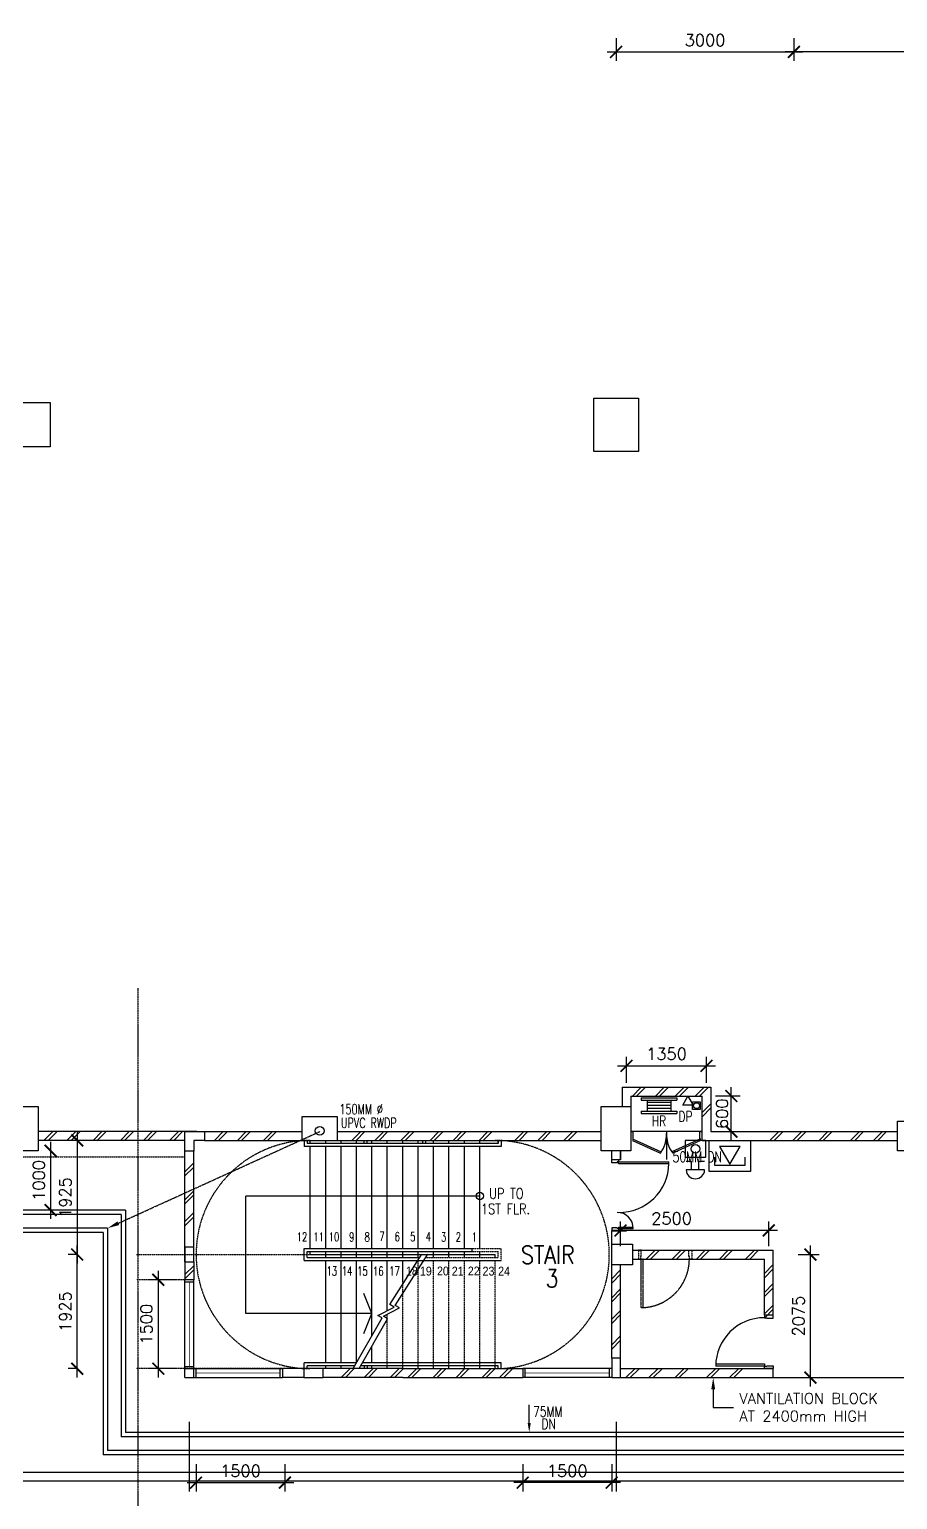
# Model space of a CAD drawing. Header units: feet. Extents: x 1407108 to 2957709, y -1501070 to -681589.
# Drawn here: x 1424819 to 1439465, y -844558 to -819755 of the extents above; entities that cross this region are included whole.
import ezdxf

# ---------------------------------------------------------------- set-up
doc = ezdxf.new("R2010")
doc.units = ezdxf.units.FT
doc.header["$LTSCALE"] = 13
doc.header["$MEASUREMENT"] = 0
for name, pattern in [('DASHDOT', [1, 0.5, -0.25, 0, -0.25]), ('DIVIDE', [1.25, 0.5, -0.25, 0, -0.25, 0, -0.25]), ('HIDDEN', [0.375, 0.25, -0.125])]:
    doc.linetypes.add(name, pattern=pattern)
doc.layers.get('0').update_dxf_attribs({"linetype": 'CONTINUOUS'})
for name, color, linetype in [('-FF', 240, 'CONTINUOUS'), ('-HR', 4, 'CONTINUOUS'), ('1-ROAD', 1, 'CONTINUOUS'), ('AR', 7, 'CONTINUOUS'), ('COL', 3, 'CONTINUOUS'), ('DIM', 7, 'CONTINUOUS'), ('DOOR', 5, 'CONTINUOUS'), ('DR', 7, 'CONTINUOUS'), ('DRAIN', 1, 'CONTINUOUS'), ('FIT', 5, 'CONTINUOUS'), ('H', 1, 'CONTINUOUS'), ('LINE', 7, 'CONTINUOUS'), ('PIPE', 5, 'DIVIDE'), ('RWDP', 145, 'CONTINUOUS'), ('stair', 7, 'CONTINUOUS'), ('T25', 7, 'CONTINUOUS'), ('TEX', 2, 'CONTINUOUS'), ('WALL', 2, 'CONTINUOUS'), ('WIN', 5, 'CONTINUOUS')]:
    doc.layers.add(name, color=color, linetype=linetype)
doc.styles.add('ROMANS', font='romans')
doc.styles.get("Standard").update_dxf_attribs({"font": 'ROMANS.SHX'})
doc.styles.add('style5', font='dotfont.shx')
doc.dimstyles.new('STANDARD$0', dxfattribs={"dimscale": 0, "dimtxt": 8, "dimasz": 6, "dimexe": 1, "dimexo": 1, "dimgap": 3, "dimtad": 1, "dimdec": 0, "dimlfac": -1, "dimrnd": 1, "dimzin": 0, "dimdsep": 46, "dimtxsty": 'Standard', "dimcen": 0, "dimclrd": 5, "dimclre": 250, "dimadec": 0, "dimazin": 0, "dimtfac": 1, "dimtdec": 4, "dimtofl": 0, "dimtmove": 0, "dimatfit": 3, "dimfxl": 1, "dimtolj": 1, "dimtzin": 0, "dimarcsym": 0})

# ---------------------------------------------------------------- blocks, each defined once
blk = doc.blocks.new('_ARCHTICK')
at = {"color": 0, "linetype": 'ByBlock', "const_width": 0.15}
blk.add_lwpolyline([(-0.5, -0.5), (0.5, 0.5)], dxfattribs=at)
blk = doc.blocks.new('*D184')
at = {"layer": 'DIM', "color": 7, "lineweight": -2, "transparency": 16777216}
for p, q in [((1425626, -838349), (1425626, -840574)), ((1425635, -838499), (1425476, -838499)), ((1425635, -840424), (1425476, -840424))]:
    blk.add_line(p, q, dxfattribs=at)
at = {"layer": 'DIM', "color": 7, "lineweight": -2, "transparency": 16777216, "xscale": 200, "yscale": 200, "zscale": 200}
for p, rotation in [((1425626, -838499), 90), ((1425626, -840424), 270)]:
    blk.add_blockref('_ARCHTICK', p, dxfattribs=dict(at, rotation=rotation))
at = {"layer": 'DIM', "color": 7, "transparency": 16777216, "insert": (1425426, -839462), "char_height": 200, "attachment_point": 5, "rotation": 90, "style": 'ROMANS'}
blk.add_mtext('\\A1;1925', dxfattribs=at)
blk = doc.blocks.new('*D185')
at = {"layer": 'DIM', "color": 7, "lineweight": -2, "transparency": 16777216}
for p, q in [((1425626, -842499), (1425626, -840274)), ((1425635, -840424), (1425476, -840424)), ((1425635, -842349), (1425476, -842349))]:
    blk.add_line(p, q, dxfattribs=at)
at = {"layer": 'DIM', "color": 7, "lineweight": -2, "transparency": 16777216, "xscale": 200, "yscale": 200, "zscale": 200}
for p, rotation in [((1425626, -840424), 90), ((1425626, -842349), 270)]:
    blk.add_blockref('_ARCHTICK', p, dxfattribs=dict(at, rotation=rotation))
at = {"layer": 'DIM', "color": 7, "transparency": 16777216, "insert": (1425426, -841387), "char_height": 200, "attachment_point": 5, "rotation": 90, "style": 'ROMANS'}
blk.add_mtext('\\A1;1925', dxfattribs=at)
blk = doc.blocks.new('*D188')
at = {"layer": 'DIM', "color": 7, "linetype": 'Continuous', "lineweight": -2, "transparency": 16777216}
for p, q in [((1434717, -819905), (1434717, -820285)), ((1437717, -819905), (1437717, -820285)), ((1434567, -820135), (1437867, -820135))]:
    blk.add_line(p, q, dxfattribs=at)
at = {"layer": 'DIM', "color": 7, "linetype": 'Continuous', "lineweight": -2, "transparency": 16777216, "xscale": 200, "yscale": 200, "zscale": 200, "rotation": 180}
blk.add_blockref('_ARCHTICK', (1434717, -820135), dxfattribs=at)
at = {"layer": 'DIM', "color": 7, "linetype": 'Continuous', "lineweight": -2, "transparency": 16777216, "xscale": 200, "yscale": 200, "zscale": 200}
blk.add_blockref('_ARCHTICK', (1437717, -820135), dxfattribs=at)
at = {"layer": 'DIM', "color": 7, "linetype": 'Continuous', "transparency": 16777216, "insert": (1436217, -819935), "char_height": 200, "attachment_point": 5, "style": 'ROMANS'}
blk.add_mtext('\\A1;3000', dxfattribs=at)
blk = doc.blocks.new('*D189')
at = {"layer": 'DIM', "color": 7, "linetype": 'Continuous', "lineweight": -2, "transparency": 16777216}
for p, q in [((1437717, -819905), (1437717, -820285)), ((1442717, -819905), (1442717, -820285)), ((1442867, -820135), (1437567, -820135))]:
    blk.add_line(p, q, dxfattribs=at)
at = {"layer": 'DIM', "color": 7, "linetype": 'Continuous', "lineweight": -2, "transparency": 16777216, "xscale": 200, "yscale": 200, "zscale": 200, "rotation": 180}
blk.add_blockref('_ARCHTICK', (1437717, -820135), dxfattribs=at)
at = {"layer": 'DIM', "color": 7, "linetype": 'Continuous', "lineweight": -2, "transparency": 16777216, "xscale": 200, "yscale": 200, "zscale": 200}
blk.add_blockref('_ARCHTICK', (1442717, -820135), dxfattribs=at)
at = {"layer": 'DIM', "color": 7, "linetype": 'Continuous', "transparency": 16777216, "insert": (1440217, -819935), "char_height": 200, "attachment_point": 5, "style": 'ROMANS'}
blk.add_mtext('\\A1;5000', dxfattribs=at)
blk = doc.blocks.new('*D190')
at = {"layer": 'DIM', "color": 7, "linetype": 'Continuous', "lineweight": -2, "transparency": 16777216}
for p, q in [((1436660, -838499), (1436660, -837599)), ((1436393, -837749), (1436810, -837749)), ((1436393, -838349), (1436810, -838349))]:
    blk.add_line(p, q, dxfattribs=at)
at = {"layer": 'DIM', "color": 7, "linetype": 'Continuous', "lineweight": -2, "transparency": 16777216, "xscale": 200, "yscale": 200, "zscale": 200}
for p, rotation in [((1436660, -837749), 90), ((1436660, -838349), 270)]:
    blk.add_blockref('_ARCHTICK', p, dxfattribs=dict(at, rotation=rotation))
at = {"layer": 'DIM', "color": 7, "linetype": 'Continuous', "transparency": 16777216, "insert": (1436504, -838049), "char_height": 200, "attachment_point": 5, "rotation": 90, "style": 'ROMANS'}
blk.add_mtext('\\A1;600', dxfattribs=at)
blk = doc.blocks.new('*D191')
at = {"layer": 'DIM', "color": 7, "linetype": 'Continuous', "lineweight": -2, "transparency": 16777216}
for p, q in [((1434892, -837529), (1434892, -837089)), ((1436242, -837529), (1436242, -837089)), ((1434742, -837239), (1436392, -837239))]:
    blk.add_line(p, q, dxfattribs=at)
at = {"layer": 'DIM', "color": 7, "linetype": 'Continuous', "lineweight": -2, "transparency": 16777216, "xscale": 200, "yscale": 200, "zscale": 200, "rotation": 180}
blk.add_blockref('_ARCHTICK', (1434892, -837239), dxfattribs=at)
at = {"layer": 'DIM', "color": 7, "linetype": 'Continuous', "lineweight": -2, "transparency": 16777216, "xscale": 200, "yscale": 200, "zscale": 200}
blk.add_blockref('_ARCHTICK', (1436242, -837239), dxfattribs=at)
at = {"layer": 'DIM', "color": 7, "linetype": 'Continuous', "transparency": 16777216, "insert": (1435567, -837039), "char_height": 200, "attachment_point": 5, "style": 'ROMANS'}
blk.add_mtext('\\A1;1350', dxfattribs=at)
blk = doc.blocks.new('*D267')
at = {"layer": 'DIM', "color": 7, "lineweight": -2, "transparency": 16777216}
for p, q in [((1425178, -838524), (1425178, -839824)), ((1425028, -838674), (1425028, -838674))]:
    blk.add_line(p, q, dxfattribs=at)
at = {"layer": 'DIM', "color": 7, "lineweight": -2, "transparency": 16777216, "xscale": 200, "yscale": 200, "zscale": 200}
for p, rotation in [((1425178, -838674), 90), ((1425178, -839674), 270)]:
    blk.add_blockref('_ARCHTICK', p, dxfattribs=dict(at, rotation=rotation))
at = {"layer": 'DIM', "color": 7, "transparency": 16777216, "insert": (1424978, -839174), "char_height": 200, "attachment_point": 5, "rotation": 90, "style": 'ROMANS'}
blk.add_mtext('\\A1;1000', dxfattribs=at)
blk = doc.blocks.new('D1200')
at = {"layer": 'DR', "color": 7}
for p, q in [((37, 115), (37, 965)), ((62, 115), (62, 965)), ((1138, 115), (1138, 364)), ((1163, 115), (1163, 365)), ((0, 115), (37, 115)), ((37, 115), (37, 90)), ((62, 115), (37, 115)), ((37, 90), (50, 90)), ((50, 90), (50, 0)), ((1138, 115), (1163, 115)), ((1150, 90), (1150, 0)), ((1150, 90), (1163, 90)), ((1163, 115), (1163, 90)), ((1163, 115), (1200, 115))]:
    blk.add_line(p, q, dxfattribs=at)
blk.add_arc((1163, 90), 275, 90, 180, dxfattribs=at)
at = {"layer": 'WIN', "color": 7}
for p, q in [((62, 965), (37, 965)), ((62, 965), (62, 965)), ((50, 0), (0, 0)), ((1150, 0), (1200, 0))]:
    blk.add_line(p, q, dxfattribs=at)
blk.add_arc((50, 125), 840, 359.3227, 89.147, dxfattribs=at)
blk = doc.blocks.new('*D247')
at = {"layer": 'DIM', "color": 7, "linetype": 'Continuous', "lineweight": -2, "transparency": 16777216}
for p, q in [((1437442, -840017), (1434642, -840017)), ((1434792, -840284), (1434792, -839867)), ((1437292, -840284), (1437292, -839867))]:
    blk.add_line(p, q, dxfattribs=at)
at = {"layer": 'DIM', "color": 7, "linetype": 'Continuous', "lineweight": -2, "transparency": 16777216, "xscale": 200, "yscale": 200, "zscale": 200, "rotation": 180}
blk.add_blockref('_ARCHTICK', (1434792, -840017), dxfattribs=at)
at = {"layer": 'DIM', "color": 7, "linetype": 'Continuous', "lineweight": -2, "transparency": 16777216, "xscale": 200, "yscale": 200, "zscale": 200}
blk.add_blockref('_ARCHTICK', (1437292, -840017), dxfattribs=at)
at = {"layer": 'DIM', "color": 7, "linetype": 'Continuous', "transparency": 16777216, "insert": (1435653, -839816), "char_height": 200, "attachment_point": 5, "style": 'ROMANS'}
blk.add_mtext('\\A1;2500', dxfattribs=at)
blk = doc.blocks.new('*D276')
at = {"layer": 'DIM', "color": 7, "linetype": 'Continuous', "lineweight": -2, "transparency": 16777216}
for p, q in [((1437993, -840274), (1437993, -842649)), ((1437790, -840424), (1438143, -840424)), ((1437790, -842499), (1438143, -842499))]:
    blk.add_line(p, q, dxfattribs=at)
at = {"layer": 'DIM', "color": 7, "linetype": 'Continuous', "lineweight": -2, "transparency": 16777216, "xscale": 200, "yscale": 200, "zscale": 200}
for p, rotation in [((1437993, -840424), 90), ((1437993, -842499), 270)]:
    blk.add_blockref('_ARCHTICK', p, dxfattribs=dict(at, rotation=rotation))
at = {"layer": 'DIM', "color": 7, "linetype": 'Continuous', "transparency": 16777216, "insert": (1437793, -841462), "char_height": 200, "attachment_point": 5, "rotation": 90, "style": 'ROMANS'}
blk.add_mtext('\\A1;2075', dxfattribs=at)
blk = doc.blocks.new('*D254')
at = {"layer": 'DIM', "color": 7, "linetype": 'Continuous', "lineweight": -2, "transparency": 16777216}
for p, q in [((1433142, -843963), (1433142, -844422)), ((1434642, -843963), (1434642, -844422)), ((1434792, -844272), (1432992, -844272))]:
    blk.add_line(p, q, dxfattribs=at)
at = {"layer": 'DIM', "color": 7, "linetype": 'Continuous', "lineweight": -2, "transparency": 16777216, "xscale": 200, "yscale": 200, "zscale": 200, "rotation": 180}
blk.add_blockref('_ARCHTICK', (1433142, -844272), dxfattribs=at)
at = {"layer": 'DIM', "color": 7, "linetype": 'Continuous', "lineweight": -2, "transparency": 16777216, "xscale": 200, "yscale": 200, "zscale": 200}
blk.add_blockref('_ARCHTICK', (1434642, -844272), dxfattribs=at)
at = {"layer": 'DIM', "color": 7, "linetype": 'Continuous', "transparency": 16777216, "insert": (1433892, -844072), "char_height": 200, "attachment_point": 5, "style": 'ROMANS'}
blk.add_mtext('\\A1;1500', dxfattribs=at)
blk = doc.blocks.new('*D255')
at = {"layer": 'DIM', "color": 7, "linetype": 'Continuous', "lineweight": -2, "transparency": 16777216}
for p, q in [((1427630, -843963), (1427630, -844422)), ((1429130, -843963), (1429130, -844422)), ((1427480, -844272), (1429280, -844272))]:
    blk.add_line(p, q, dxfattribs=at)
at = {"layer": 'DIM', "color": 7, "linetype": 'Continuous', "lineweight": -2, "transparency": 16777216, "xscale": 200, "yscale": 200, "zscale": 200, "rotation": 180}
blk.add_blockref('_ARCHTICK', (1427630, -844272), dxfattribs=at)
at = {"layer": 'DIM', "color": 7, "linetype": 'Continuous', "lineweight": -2, "transparency": 16777216, "xscale": 200, "yscale": 200, "zscale": 200}
blk.add_blockref('_ARCHTICK', (1429130, -844272), dxfattribs=at)
at = {"layer": 'DIM', "color": 7, "linetype": 'Continuous', "transparency": 16777216, "insert": (1428380, -844072), "char_height": 200, "attachment_point": 5, "style": 'ROMANS'}
blk.add_mtext('\\A1;1500', dxfattribs=at)
blk = doc.blocks.new('*D279')
at = {"layer": 'DIM', "color": 7, "linetype": 'Continuous', "lineweight": -2, "transparency": 16777216}
for p, q in [((1426993, -840699), (1426993, -842499)), ((1427292, -840849), (1426843, -840849)), ((1427292, -842349), (1426843, -842349))]:
    blk.add_line(p, q, dxfattribs=at)
at = {"layer": 'DIM', "color": 7, "linetype": 'Continuous', "lineweight": -2, "transparency": 16777216, "xscale": 200, "yscale": 200, "zscale": 200}
for p, rotation in [((1426993, -840849), 90), ((1426993, -842349), 270)]:
    blk.add_blockref('_ARCHTICK', p, dxfattribs=dict(at, rotation=rotation))
at = {"layer": 'DIM', "color": 7, "linetype": 'Continuous', "transparency": 16777216, "insert": (1426793, -841599), "char_height": 200, "attachment_point": 5, "rotation": 90, "style": 'ROMANS'}
blk.add_mtext('\\A1;1500', dxfattribs=at)
blk = doc.blocks.new('100FT')
at = {"layer": 'PIPE', "linetype": 'Continuous'}
blk.add_circle((0, 0), 50, dxfattribs=at)
blk = doc.blocks.new('A$C7CE3714C')
at = {"layer": 'FIT'}
blk.add_lwpolyline([(0, 0), (126, 0), (126, 126), (0, 126)], close=True, dxfattribs=at)
at = {"layer": 'FIT', "xscale": -1}
blk.add_blockref('100FT', (63, 66), dxfattribs=at)
blk = doc.blocks.new('ALARM BELL')
at = {"layer": '-FF'}
for p, q in [((-159, 140), (153, 140)), ((-156, 0), (-60, 0)), ((-60, 140), (-60, 0)), ((60, 140), (60, 0)), ((60, 0), (152, 0))]:
    blk.add_line(p, q, dxfattribs=at)
blk.add_arc((-3, 135), 156, 1.8551, 178.1449, dxfattribs=at)
blk = doc.blocks.new('BREAK GLASS')
at = {"layer": '-FF'}
blk.add_lwpolyline([(-175, 281), (-175, 0), (175, 0), (175, 281)], close=True, dxfattribs=at)
blk.add_circle((2, 140), 73.3, dxfattribs=at)
blk = doc.blocks.new('FIREMAN INTERCOM')
at = {"layer": '-FF', "color": 3, "ltscale": 10}
for p, q in [((-350, 522), (350, 522)), ((-350, 0), (-350, 522)), ((350, 522), (350, 0)), ((350, 0), (-350, 0))]:
    blk.add_line(p, q, dxfattribs=at)
at = {"layer": '-FF', "ltscale": 10}
for p, q in [((-254, 281), (-254, 422)), ((-254, 422), (251, 422)), ((-1, 402), (-176, 100)), ((173, 100), (-1, 402)), ((251, 422), (251, 281)), ((-176, 100), (173, 100))]:
    blk.add_line(p, q, dxfattribs=at)
blk = doc.blocks.new('DR-900-B')
at = {"layer": 'DR'}
for p, q in [((0, 900), (-150, 900)), ((-150, 900), (-150, 860)), ((-150, 860), (-110, 860)), ((-110, 860), (-110, 850)), ((-110, 850), (0, 850)), ((0, 850), (0, 900)), ((-150, 40), (-970, 40)), ((-969, 80), (-150, 80)), ((-150, 80), (-150, 40)), ((-150, 40), (-110, 40)), ((-150, 0), (-150, 40)), ((0, 0), (-150, 0)), ((-110, 50), (0, 50)), ((-110, 40), (-110, 50)), ((0, 50), (0, 0))]:
    blk.add_line(p, q, dxfattribs=at)
blk.add_arc((-150, 40), 820, 90, 180, dxfattribs=at)

msp = doc.modelspace()

# ---------------------------------------------------------------- linework, layer by layer
at = {"layer": '-FF', "color": 0, "elevation": 0}
msp.add_lwpolyline([(1436017.1, -837904.6), (1435840.7, -837904.6), (1435928.9, -837751.8)], close=True, dxfattribs=at)
at = {"layer": '-HR', "color": 0}
for p, q in [((1435141.2, -837779.1), (1435741.2, -837779.1)), ((1435141.2, -837779.1), (1435141.2, -837819.1)), ((1435141.2, -837819.1), (1435741.2, -837819.1)), ((1435241.2, -837819.1), (1435241.2, -838004.5)), ((1435241.2, -837854.5), (1435641.2, -837854.5)), ((1435641.2, -837819.1), (1435641.2, -838004.5)), ((1435741.2, -837779.1), (1435741.2, -837819.1)), ((1435141.2, -838004.5), (1435741.2, -838004.5)), ((1435141.2, -838004.5), (1435141.2, -838044.5)), ((1435141.2, -838044.5), (1435741.2, -838044.5)), ((1435241.2, -837904.5), (1435641.2, -837904.5)), ((1435241.2, -837954.5), (1435641.2, -837954.5)), ((1435741.2, -838004.5), (1435741.2, -838044.5))]:
    msp.add_line(p, q, dxfattribs=at)
at = {"color": 0, "linetype": 'HIDDEN'}
msp.add_line((1420367.2, -838774.1), (1427442.2, -838774.1), dxfattribs=at)
at = {"color": 0, "linetype": 'Continuous'}
for p, q in [((1434792.2, -842499.1), (1440767.2, -842499.1)), ((1436354.9, -842699.1), (1436354.9, -843005.9)), ((1436354.9, -843005.9), (1436697.2, -843005.9))]:
    msp.add_line(p, q, dxfattribs=at)
at = {"color": 0}
msp.add_line((1433251.2, -843264.1), (1433251.2, -842959.3), dxfattribs=at)
at = {"color": 0, "linetype": 'Continuous'}
msp.add_solid([(1436388.3, -842699.1), (1436321.6, -842699.1), (1436354.9, -842499.1)], dxfattribs=at)
at = {"color": 0}
msp.add_solid([(1433224.5, -843264.1), (1433277.8, -843264.1), (1433251.2, -843424.1)], dxfattribs=at)
at = {"layer": '1-ROAD', "color": 0}
msp.add_line((1545547.6, -844249.1), (1414667.2, -844249.1), dxfattribs=at)
at = {"layer": '1-ROAD', "color": 0, "flags": 128}
msp.add_lwpolyline([(1487642.2, -844099.1), (1414667.2, -844099.1)], dxfattribs=at)
at = {"layer": 'AR', "color": 0, "linetype": 'DASHDOT'}
msp.add_line((1426648.5, -835931.8), (1426648.5, -848273.3), dxfattribs=at)
at = {"layer": 'COL', "color": 0}
for points in [[(1425167.2, -826049.1), (1425167.2, -826799.1), (1424267.2, -826799.1), (1424267.2, -826049.1)], [(1435092.2, -826874.1), (1434342.2, -826874.1), (1434342.2, -825974.1), (1435092.2, -825974.1)], [(1424467.2, -838674.1), (1424467.2, -837924.1), (1424967.2, -837924.1), (1424967.2, -838674.1)], [(1430017.2, -838099.1), (1429417.2, -838099.1), (1429417.2, -838499.1), (1430017.2, -838499.1)], [(1434467.2, -837924.1), (1434967.2, -837924.1), (1434967.2, -838674.1), (1434467.2, -838674.1)], [(1439463.2, -838174.1), (1439963.2, -838174.1), (1439963.2, -838674.1), (1439463.2, -838674.1)], [(1427592.2, -840299.1), (1427442.2, -840299.1), (1427442.2, -840549.1), (1427592.2, -840549.1)], [(1434642.2, -840249.1), (1434992.2, -840249.1), (1434992.2, -840599.1), (1434642.2, -840599.1)], [(1434792.2, -842174.1), (1434642.2, -842174.1), (1434642.2, -842499.1), (1434792.2, -842499.1)], [(1429773, -842499.1), (1429773, -842349.1), (1429448, -842349.1), (1429448, -842499.1)]]:
    msp.add_lwpolyline(points, close=True, dxfattribs=at)
msp.add_lwpolyline([(1427772.2, -838499.1), (1427592.2, -838499.1), (1427592.2, -838679.1), (1427442.2, -838679.1), (1427442.2, -838349.5), (1427772.2, -838349.1), (1427772.2, -838499.1)], dxfattribs=at)
at = {"layer": 'DIM', "color": 0, "linetype": 'HIDDEN'}
for p, q in [((1426623.6, -840424.1), (1429682.2, -840424.1)), ((1427442.2, -840849.1), (1426619.7, -840849.1)), ((1429089.6, -842349.1), (1426619.7, -842349.1))]:
    msp.add_line(p, q, dxfattribs=at)
at = {"layer": 'DIM', "color": 0}
for p, q in [((1429457.2, -840524.1), (1432777.2, -840524.1)), ((1427515.4, -843248.3), (1427515.4, -843838.9)), ((1434715.4, -843248.3), (1434715.4, -843838.9)), ((1427515.4, -843831.3), (1427515.4, -844421.9)), ((1434715.4, -843831.3), (1434715.4, -844421.9))]:
    msp.add_line(p, q, dxfattribs=at)
at = {"layer": 'DOOR', "color": 0}
for p, q in [((1434967.2, -838349.1), (1435005.2, -838349.1)), ((1435005.2, -838474.1), (1435005.2, -838349.1)), ((1436127, -838474.1), (1436127, -838349.1)), ((1436127, -838349.1), (1436165, -838349.1)), ((1434992.2, -838474.1), (1435005.2, -838474.1)), ((1435006, -838478.3), (1434992.2, -838499.1)), ((1434992.2, -838499.1), (1435463.1, -838712.4)), ((1435006, -838478.3), (1435478, -838692.3)), ((1436128.3, -838478.3), (1435656.3, -838692.3)), ((1436142.2, -838499.1), (1435671.2, -838712.4)), ((1436126.1, -838478.3), (1436140, -838499.1)), ((1436140, -838474.1), (1436127, -838474.1)), ((1436140, -838499.1), (1436140, -838474.1)), ((1436165, -838499.1), (1436140, -838499.1))]:
    msp.add_line(p, q, dxfattribs=at)
for centre, start, end in [((1435069.8, -838405.4), 322.03455, 2.4491), ((1436064.6, -838405.4), 177.5509, 217.96545)]:
    msp.add_arc(centre, 499, start, end, dxfattribs=at)
at = {"layer": 'DRAIN', "color": 0}
for p, q in [((1426367.2, -839749.1), (1418392.2, -839749.1)), ((1426442.2, -839674.1), (1418467.2, -839674.1)), ((1426367.2, -839749.1), (1426367.2, -843499.1)), ((1426442.2, -839674.1), (1426442.2, -843424.1)), ((1426062.2, -840054.1), (1418087.2, -840054.1)), ((1426137.2, -839979.1), (1418162.2, -839979.1)), ((1426062.2, -840054.1), (1426062.2, -843804.1)), ((1426137.2, -839979.1), (1426137.2, -843729.1)), ((1440767.2, -843499.1), (1426367.2, -843499.1)), ((1440767.2, -843424.1), (1426442.2, -843424.1)), ((1440767.2, -843804.1), (1426062.2, -843804.1)), ((1440767.2, -843729.1), (1426137.2, -843729.1))]:
    msp.add_line(p, q, dxfattribs=at)
at = {"layer": 'DRAIN', "color": 0, "linetype": 'HIDDEN'}
for p, q in [((1435092.2, -840349.1), (1435092.2, -840499.1)), ((1435142.2, -840349.1), (1435092.2, -840349.1)), ((1435092.2, -840499.1), (1435132.2, -840499.1)), ((1435132.2, -840499.1), (1435132.2, -840459.1)), ((1435132.2, -840459.1), (1435142.2, -840459.1)), ((1435172.2, -840499.1), (1435132.2, -840499.1)), ((1435142.2, -840459.1), (1435142.2, -840349.1)), ((1435942.2, -840349.1), (1435992.2, -840349.1)), ((1435942.2, -840459.1), (1435942.2, -840349.1)), ((1435952.2, -840459.1), (1435942.2, -840459.1)), ((1435952.2, -840499.1), (1435952.2, -840459.1)), ((1435992.2, -840499.1), (1435952.2, -840499.1)), ((1435992.2, -840349.1), (1435992.2, -840499.1))]:
    msp.add_line(p, q, dxfattribs=at)
at = {"layer": 'DRAIN', "color": 0, "linetype": 'HIDDEN', "ltscale": 0.5}
for p, q in [((1435132.2, -840499.1), (1435132.2, -841319.1)), ((1435172.2, -841318.1), (1435172.2, -840499.1))]:
    msp.add_line(p, q, dxfattribs=at)
msp.add_arc((1435132.2, -840499.1), 820, 270, 0, dxfattribs=at)
at = {"layer": 'H', "color": 0}
for p, q in [((1435140.9, -837599.1), (1434990.9, -837749.1)), ((1435211.6, -837599.1), (1435061.6, -837749.1)), ((1435528.8, -837599.1), (1435378.8, -837749.1)), ((1435599.5, -837599.1), (1435449.5, -837749.1)), ((1435865.6, -837599.1), (1435715.6, -837749.1)), ((1435936.3, -837599.1), (1435786.3, -837749.1)), ((1436202, -837599.1), (1436052, -837749.1)), ((1436272.7, -837599.1), (1436122.7, -837749.1)), ((1436317.2, -837880.2), (1436167.2, -838030.2)), ((1436317.2, -837950.1), (1436167.2, -838100.1)), ((1425214.5, -838349.1), (1425064.5, -838499.1)), ((1425285.2, -838349.1), (1425135.2, -838499.1)), ((1425602.4, -838349.1), (1425452.4, -838499.1)), ((1425673.1, -838349.1), (1425523.1, -838499.1)), ((1426042.4, -838349.1), (1425892.4, -838499.1)), ((1426113.1, -838349.1), (1425963.1, -838499.1)), ((1426504.7, -838349.1), (1426354.7, -838499.1)), ((1426575.4, -838349.1), (1426425.4, -838499.1)), ((1426892.6, -838349.1), (1426742.6, -838499.1)), ((1426963.3, -838349.1), (1426813.3, -838499.1)), ((1427332.6, -838349.1), (1427182.6, -838499.1)), ((1427403.3, -838349.1), (1427253.3, -838499.1)), ((1428090.1, -838349.1), (1427940.1, -838499.1)), ((1428160.8, -838349.1), (1428010.8, -838499.1)), ((1428478, -838349.1), (1428328, -838499.1)), ((1428548.7, -838349.1), (1428398.7, -838499.1)), ((1428918, -838349.1), (1428768, -838499.1)), ((1428988.7, -838349.1), (1428838.7, -838499.1)), ((1430409.7, -838349.1), (1430259.7, -838499.1)), ((1430480.4, -838349.1), (1430330.4, -838499.1)), ((1430797.6, -838349.1), (1430647.6, -838499.1)), ((1430868.3, -838349.1), (1430718.3, -838499.1)), ((1431237.5, -838349.1), (1431087.5, -838499.1)), ((1431308.2, -838349.1), (1431158.2, -838499.1)), ((1431727.6, -838349.1), (1431577.6, -838499.1)), ((1431798.3, -838349.1), (1431648.3, -838499.1)), ((1432115.5, -838349.1), (1431965.5, -838499.1)), ((1432186.2, -838349.1), (1432036.2, -838499.1)), ((1432555.5, -838349.1), (1432405.5, -838499.1)), ((1432626.2, -838349.1), (1432476.2, -838499.1)), ((1433159.4, -838349.1), (1433009.4, -838499.1)), ((1433230.1, -838349.1), (1433080.1, -838499.1)), ((1433547.3, -838349.1), (1433397.3, -838499.1)), ((1433618, -838349.1), (1433468, -838499.1)), ((1433987.3, -838349.1), (1433837.3, -838499.1)), ((1434058, -838349.1), (1433908, -838499.1)), ((1437462.1, -838349.1), (1437312.1, -838499.1)), ((1437532.8, -838349.1), (1437382.8, -838499.1)), ((1437850, -838349.1), (1437700, -838499.1)), ((1437920.7, -838349.1), (1437770.7, -838499.1)), ((1438289.9, -838349.1), (1438139.9, -838499.1)), ((1438360.6, -838349.1), (1438210.6, -838499.1)), ((1438821.6, -838349.1), (1438671.6, -838499.1)), ((1438892.3, -838349.1), (1438742.3, -838499.1)), ((1439209.5, -838349.1), (1439059.5, -838499.1)), ((1439280.3, -838349.1), (1439130.3, -838499.1)), ((1427592.2, -838877.8), (1427442.2, -839027.8)), ((1427592.2, -838948.5), (1427442.2, -839098.5)), ((1427592.2, -839348.5), (1427442.2, -839498.5)), ((1427592.2, -839419.2), (1427442.2, -839569.2)), ((1427592.2, -839717), (1427442.2, -839867)), ((1427592.2, -839787.7), (1427442.2, -839937.7)), ((1435375.2, -840349.1), (1435225.2, -840499.1)), ((1435445.9, -840349.1), (1435295.9, -840499.1)), ((1435815.1, -840349.1), (1435665.1, -840499.1)), ((1435885.8, -840349.1), (1435735.8, -840499.1)), ((1436221.2, -840349.1), (1436071.2, -840499.1)), ((1436291.9, -840349.1), (1436141.9, -840499.1)), ((1436609.1, -840349.1), (1436459.1, -840499.1)), ((1436679.8, -840349.1), (1436529.8, -840499.1)), ((1437049.1, -840349.1), (1436899.1, -840499.1)), ((1437119.8, -840349.1), (1436969.8, -840499.1)), ((1427592.2, -840613.3), (1427442.2, -840763.3)), ((1427592.2, -840684), (1427442.2, -840834)), ((1434792.2, -840683.6), (1434642.2, -840833.6)), ((1434792.2, -840754.3), (1434642.2, -840904.3)), ((1437367.2, -840593.9), (1437217.2, -840743.9)), ((1437367.2, -840664.7), (1437217.2, -840814.7)), ((1434792.2, -841001.7), (1434642.2, -841151.7)), ((1434792.2, -841072.4), (1434642.2, -841222.4)), ((1437367.2, -840912), (1437217.2, -841062)), ((1437367.2, -840982.7), (1437217.2, -841132.7)), ((1437367.2, -841275.5), (1437217.2, -841425.5)), ((1434792.2, -841365.2), (1434642.2, -841515.2)), ((1434792.2, -841435.9), (1434642.2, -841585.9)), ((1437367.2, -841346.3), (1437217.2, -841496.3)), ((1434792.2, -841796.9), (1434642.2, -841946.9)), ((1434792.2, -841867.6), (1434642.2, -842017.6)), ((1430229.3, -842349.1), (1430079.3, -842499.1)), ((1430300, -842349.1), (1430150, -842499.1)), ((1430617.2, -842349.1), (1430467.2, -842499.1)), ((1430687.9, -842349.1), (1430537.9, -842499.1)), ((1431057.1, -842349.1), (1430907.1, -842499.1)), ((1431127.8, -842349.1), (1430977.8, -842499.1)), ((1431352.7, -842349.1), (1431202.7, -842499.1)), ((1431423.4, -842349.1), (1431273.4, -842499.1)), ((1431778.6, -842349.1), (1431628.6, -842499.1)), ((1431849.3, -842349.1), (1431699.3, -842499.1)), ((1432166.5, -842349.1), (1432016.5, -842499.1)), ((1432237.2, -842349.1), (1432087.2, -842499.1)), ((1432606.5, -842349.1), (1432456.5, -842499.1)), ((1432677.2, -842349.1), (1432527.2, -842499.1)), ((1432902, -842349.1), (1432752, -842499.1)), ((1432972.7, -842349.1), (1432822.7, -842499.1)), ((1435032.6, -842350), (1434882.6, -842500)), ((1435103.3, -842350), (1434953.3, -842500)), ((1435420.5, -842350), (1435270.5, -842500)), ((1435491.2, -842350), (1435341.2, -842500)), ((1435860.4, -842350), (1435710.4, -842500)), ((1435931.1, -842350), (1435781.1, -842500)), ((1436392.1, -842350), (1436242.1, -842500)), ((1436462.9, -842350), (1436312.9, -842500)), ((1436780, -842350), (1436630, -842500)), ((1436850.8, -842350), (1436700.8, -842500))]:
    msp.add_line(p, q, dxfattribs=at)
at = {"layer": 'LINE', "color": 0}
msp.add_line((1436167.2, -838349.1), (1434967.2, -838349.1), dxfattribs=at)
at = {"layer": 'RWDP', "color": 0, "linetype": 'HIDDEN'}
msp.add_line((1426319.2, -839896.2), (1429717.2, -838349.1), dxfattribs=at)
at = {"layer": 'RWDP', "color": 0}
msp.add_circle((1429717.2, -838336.9), 75, dxfattribs=at)
at = {"layer": 'RWDP', "color": 0, "linetype": 'HIDDEN'}
msp.add_solid([(1426333, -839926.6), (1426305.4, -839865.9), (1426137.2, -839979.1)], dxfattribs=at)
at = {"layer": 'stair', "color": 0}
for p, q in [((1435568.3, -838349.1), (1435568.3, -838817.8)), ((1436167.2, -838499.1), (1436167.2, -838349.1)), ((1429457.2, -838499.1), (1429457.2, -838599.1)), ((1432777.2, -838599.1), (1429457.2, -838599.1)), ((1429507.2, -838499.1), (1429507.2, -838549.1)), ((1432727.2, -838549.1), (1429507.2, -838549.1)), ((1429557.2, -838549.1), (1429557.2, -838499.1)), ((1429557.2, -840324.1), (1429557.2, -838599.1)), ((1429817.2, -838549.1), (1429817.2, -838499.1)), ((1429817.2, -840324.1), (1429817.2, -838599.1)), ((1430077.2, -838549.1), (1430077.2, -838499.1)), ((1430077.2, -840324.1), (1430077.2, -838599.1)), ((1430337.2, -838549.1), (1430337.2, -838499.1)), ((1430337.2, -840324.1), (1430337.2, -838599.1)), ((1430468.8, -838549.1), (1430468.8, -838499.1)), ((1430518.8, -838549.1), (1430518.8, -838499.1)), ((1430597.2, -838549.1), (1430597.2, -838499.1)), ((1430597.2, -840324.1), (1430597.2, -838599.1)), ((1430857.2, -838549.1), (1430857.2, -838499.1)), ((1430857.2, -840324.1), (1430857.2, -838599.1)), ((1431117.2, -838549.1), (1431117.2, -838499.1)), ((1431117.2, -840324.1), (1431117.2, -838599.1)), ((1431377.2, -838549.1), (1431377.2, -838499.1)), ((1431377.2, -840324.1), (1431377.2, -838599.1)), ((1431455.5, -838549.1), (1431455.5, -838499.1)), ((1431505.5, -838549.1), (1431505.5, -838499.1)), ((1431637.2, -838549.1), (1431637.2, -838499.1)), ((1431637.2, -840324.1), (1431637.2, -838599.1)), ((1431897.2, -838549.1), (1431897.2, -838499.1)), ((1431897.2, -840324.1), (1431897.2, -838599.1)), ((1432157.2, -838549.1), (1432157.2, -838499.1)), ((1432157.2, -840324.1), (1432157.2, -838599.1)), ((1432417.2, -838549.1), (1432417.2, -838499.1)), ((1432417.2, -840324.1), (1432417.2, -838599.1)), ((1432727.2, -838549.1), (1432727.2, -838499.1)), ((1432727.2, -838499.1), (1432727.2, -838549.1)), ((1432777.2, -838499.1), (1432777.2, -838599.1)), ((1428469.6, -841420.7), (1428469.6, -839436.6)), ((1432417.2, -839436.6), (1428469.6, -839436.6)), ((1429457.2, -840324.1), (1432287.2, -840324.1)), ((1429457.2, -840524.1), (1429457.2, -840324.1)), ((1432287.2, -840374.1), (1432287.2, -840324.1)), ((1429457.2, -840524.1), (1431374.5, -840524.1)), ((1429507.2, -840374.1), (1432287.2, -840374.1)), ((1429507.2, -840474.1), (1429507.2, -840374.1)), ((1429507.2, -840474.1), (1431406.4, -840474.1)), ((1429557.2, -840424.1), (1429557.2, -840374.1)), ((1429557.2, -840424.1), (1431356.5, -840424.1)), ((1429557.2, -840424.1), (1432677.2, -840424.1)), ((1429817.2, -840424.1), (1429817.2, -840374.1)), ((1429817.2, -840474.1), (1429817.2, -840424.1)), ((1429817.2, -840474.1), (1429817.2, -840424.1)), ((1429817.2, -842249.1), (1429817.2, -840524.1)), ((1430077.2, -840424.1), (1430077.2, -840374.1)), ((1430077.2, -840474.1), (1430077.2, -840424.1)), ((1430077.2, -840474.1), (1430077.2, -840424.1)), ((1430077.2, -842249.1), (1430077.2, -840524.1)), ((1430337.2, -840424.1), (1430337.2, -840374.1)), ((1430337.2, -840474.1), (1430337.2, -840424.1)), ((1430337.2, -840474.1), (1430337.2, -840424.1)), ((1430337.2, -842249.1), (1430337.2, -840524.1)), ((1430597.2, -840424.1), (1430597.2, -840374.1)), ((1430597.2, -840474.1), (1430597.2, -840424.1)), ((1430597.2, -840474.1), (1430597.2, -840424.1)), ((1430597.2, -841796.3), (1430597.2, -840524.1)), ((1430857.2, -840424.1), (1430857.2, -840374.1)), ((1430857.2, -840474.1), (1430857.2, -840424.1)), ((1430857.2, -840474.1), (1430857.2, -840424.1)), ((1430857.2, -841369.1), (1430857.2, -840524.1)), ((1431117.2, -840424.1), (1431117.2, -840374.1)), ((1431117.2, -840474.1), (1431117.2, -840424.1)), ((1431117.2, -840474.1), (1431117.2, -840428.5)), ((1431117.2, -840861.7), (1431117.2, -840524.1)), ((1431377.2, -840474.1), (1431377.2, -840374.1)), ((1431381.4, -840474.1), (1431379.4, -840474.1)), ((1431637.2, -840424.1), (1431637.2, -840374.1)), ((1431637.2, -840424.1), (1431637.2, -840374.1)), ((1431637.2, -840474.1), (1431637.2, -840424.1)), ((1431897.2, -840424.1), (1431897.2, -840374.1)), ((1431897.2, -840424.1), (1431897.2, -840374.1)), ((1431897.2, -840474.1), (1431897.2, -840424.1)), ((1432157.2, -840424.1), (1432157.2, -840374.1)), ((1432157.2, -840474.1), (1432157.2, -840424.1)), ((1432417.2, -840424.1), (1432417.2, -840374.1)), ((1432417.2, -840474.1), (1432417.2, -840424.1)), ((1432677.2, -840474.1), (1432677.2, -840424.1)), ((1430597.2, -841420.7), (1428469.6, -841420.7)), ((1430597.2, -842249.1), (1430597.2, -841972.1)), ((1430338.3, -842249.1), (1429457.2, -842249.1)), ((1429457.2, -842349.1), (1429457.2, -842249.1)), ((1430338.3, -842249.1), (1429482.2, -842249.1)), ((1430309.7, -842299.1), (1429507.2, -842299.1)), ((1429507.2, -842349.1), (1429507.2, -842299.1)), ((1429817.2, -842349.1), (1429817.2, -842299.1)), ((1430077.2, -842349.1), (1430077.2, -842299.1)), ((1432727.2, -842299.1), (1430410.3, -842299.1)), ((1432777.2, -842249.1), (1430438.8, -842249.1)), ((1430468.8, -842299.1), (1430468.8, -842349.1)), ((1430518.8, -842299.1), (1430518.8, -842349.1)), ((1430597.2, -842349.1), (1430597.2, -842299.1)), ((1430857.2, -842349.1), (1430857.2, -842299.1)), ((1431117.2, -842349.1), (1431117.2, -842299.1)), ((1431377.2, -842349.1), (1431377.2, -842299.1)), ((1431637.2, -842349.1), (1431637.2, -842299.1)), ((1431897.2, -842349.1), (1431897.2, -842299.1)), ((1432157.2, -842349.1), (1432157.2, -842299.1)), ((1432417.2, -842349.1), (1432417.2, -842299.1)), ((1432677.2, -842349.1), (1432677.2, -842299.1)), ((1432727.2, -842349.1), (1432727.2, -842299.1)), ((1432777.2, -842349.1), (1432777.2, -842249.1))]:
    msp.add_line(p, q, dxfattribs=at)
at = {"layer": 'stair', "color": 0, "linetype": 'HIDDEN'}
for p, q in [((1432287.2, -840324.1), (1432777.2, -840324.1)), ((1432777.2, -840524.1), (1432777.2, -840324.1)), ((1431377.2, -842349.1), (1431377.2, -840524.1)), ((1431475.1, -840524.1), (1432777.2, -840524.1)), ((1431507, -840474.1), (1432727.2, -840474.1)), ((1431637.2, -842349.1), (1431637.2, -840524.1)), ((1431897.2, -842349.1), (1431897.2, -840524.1)), ((1432157.2, -842349.1), (1432157.2, -840524.1)), ((1432287.2, -840374.1), (1432727.2, -840374.1)), ((1432417.2, -842349.1), (1432417.2, -840524.1)), ((1432677.2, -842349.1), (1432677.2, -840524.1)), ((1432727.2, -840474.1), (1432727.2, -840374.1)), ((1431117.2, -842349.1), (1431117.2, -840861.7)), ((1430857.2, -842349.1), (1430857.2, -841431.2))]:
    msp.add_line(p, q, dxfattribs=at)
at = {"layer": 'stair', "color": 0}
for points in [[(1430281.1, -842349.1), (1430770, -841493.8), (1430697.8, -841452.6), (1430971.3, -841309.4), (1430899.1, -841268.1), (1431441.2, -840419.8)], [(1430381.7, -842349.1), (1430862.9, -841507.2), (1430790.7, -841466), (1431064.2, -841322.8), (1430992, -841281.5), (1431541.7, -840419.8)]]:
    msp.add_lwpolyline(points, dxfattribs=at)
at = {"layer": 'stair', "color": 0, "linetype": 'Continuous'}
msp.add_lwpolyline([(1430462.4, -841757.8), (1430597.2, -841420.7), (1430462.4, -841083.6)], dxfattribs=at)
msp.add_circle((1432417.2, -839436.6), 62.5, dxfattribs=at)
at = {"layer": 'stair', "color": 0, "linetype": 'HIDDEN'}
for centre, start, end in [((1429557.2, -840424.1), 90, 270), ((1432677.2, -840424.1), 270, 90)]:
    msp.add_arc(centre, 1925, start, end, dxfattribs=at)
at = {"layer": 'stair', "color": 0, "linetype": 'Continuous'}
msp.add_solid([(1435533.8, -838549.1), (1435600.5, -838549.1), (1435567.2, -838349.1)], dxfattribs=at)
at = {"layer": 'WALL', "color": 0}
for p, q in [((1434817.2, -837599.1), (1434817.2, -837924.1)), ((1434817.2, -837599.1), (1436317.2, -837599.1)), ((1436317.2, -837599.1), (1436317.2, -838349.1)), ((1434967.2, -837749.1), (1436167.2, -837749.1)), ((1434967.2, -837749.1), (1434967.2, -837924.1)), ((1436167.2, -838499.1), (1436167.2, -837749.1)), ((1427642.2, -838349.1), (1424967.2, -838349.1)), ((1427772.2, -838349.1), (1429417.2, -838349.1)), ((1430017.2, -838349.1), (1434467.2, -838349.1)), ((1436317.2, -838349.1), (1439463.2, -838349.1)), ((1427442.2, -838499.1), (1424967.2, -838499.1)), ((1427772.2, -838499.1), (1434467.2, -838499.1)), ((1436167.2, -838499.1), (1439463.2, -838499.1)), ((1427442.2, -840549.1), (1427442.2, -838674.1)), ((1427592.2, -840549.1), (1427592.2, -838674.1)), ((1434642.2, -838824.1), (1434642.2, -838674.1)), ((1434642.2, -838824.1), (1434642.2, -838674.1)), ((1434792.2, -838824.1), (1434642.2, -838824.1)), ((1434792.2, -838824.1), (1434642.2, -838824.1)), ((1434792.2, -838674.1), (1434792.2, -838824.1)), ((1434792.2, -838824.1), (1434792.2, -838674.1)), ((1434792.2, -838674.1), (1434792.2, -838824.1)), ((1434792.2, -838824.1), (1434792.2, -838674.1)), ((1434642.2, -840024.1), (1434792.2, -840024.1)), ((1434642.2, -840024.1), (1434792.2, -840024.1)), ((1434642.2, -840249.1), (1434642.2, -840024.1)), ((1434792.2, -840249.1), (1434792.2, -840024.1)), ((1427442.2, -840549.1), (1427442.2, -840849.1)), ((1427592.2, -840549.1), (1427592.2, -840849.1)), ((1434992.2, -840349.1), (1437367.2, -840349.1)), ((1434992.2, -840499.1), (1437217.2, -840499.1)), ((1437117.2, -840499.1), (1437217.2, -840499.1)), ((1437217.2, -841449.1), (1437217.2, -840499.1)), ((1437367.2, -841449.1), (1437367.2, -840349.1)), ((1434642.2, -842174.1), (1434642.2, -840599.1)), ((1434792.2, -842174.1), (1434792.2, -840599.1)), ((1427592.2, -840849.1), (1427442.2, -840849.1)), ((1429089.6, -842349.1), (1429089.6, -842499.1)), ((1429448, -842349.1), (1429089.6, -842349.1)), ((1429448, -842499.1), (1429089.6, -842499.1)), ((1431117.2, -842349.1), (1429773, -842349.1)), ((1431117.2, -842499.1), (1429773, -842499.1)), ((1431117.2, -842349.1), (1433142.2, -842349.1)), ((1431117.2, -842499.1), (1433142.2, -842499.1)), ((1433142.2, -842349.1), (1433142.2, -842499.1)), ((1434642.2, -842499.1), (1434792.2, -842499.1)), ((1434792.2, -842349.1), (1437367.2, -842349.1)), ((1434792.2, -842499.1), (1437367.2, -842499.1)), ((1437367.2, -842499.1), (1437367.2, -842349.1))]:
    msp.add_line(p, q, dxfattribs=at)
at = {"layer": 'WALL', "color": 0, "linetype": 'Continuous'}
msp.add_line((1434792.2, -840024.1), (1434892.2, -840024.1), dxfattribs=at)
at = {"layer": 'WIN', "color": 0}
for p, q in [((1427442.2, -842499.1), (1427442.2, -840849.1)), ((1427592.2, -840887.1), (1427442.2, -840887.1)), ((1427592.2, -842349.1), (1427592.2, -840849.1)), ((1427442.2, -842311.1), (1427592.2, -842311.1)), ((1427442.2, -842349.1), (1429089.6, -842349.1)), ((1427442.2, -842499.1), (1429089.6, -842499.1)), ((1427590.9, -842499.1), (1427590.9, -842349.1)), ((1427630.2, -842499.1), (1427630.2, -842349.1)), ((1429051.6, -842499.1), (1429051.6, -842349.1)), ((1434642.2, -842349.1), (1433142.2, -842349.1)), ((1434642.2, -842499.1), (1433142.2, -842499.1)), ((1433180.2, -842499.1), (1433180.2, -842349.1)), ((1434604.2, -842499.1), (1434604.2, -842349.1))]:
    msp.add_line(p, q, dxfattribs=at)
at = {"layer": 'WIN', "color": 0, "const_width": 10, "flags": 128}
for points in [[(1427517.2, -842311.1), (1427517.2, -840887.1)], [(1427630.2, -842424.1), (1429051.6, -842424.1)], [(1434604.2, -842424.1), (1433180.2, -842424.1)]]:
    msp.add_lwpolyline(points, dxfattribs=at)

# ---------------------------------------------------------------- block references
at = {"layer": '-FF', "color": 0}
msp.add_blockref('BREAK GLASS', (1436054.4, -838780.2), dxfattribs=at)
at = {"layer": '-FF', "color": 0, "rotation": 180}
for name, p in [('FIREMAN INTERCOM', (1436633.9, -838499.1)), ('ALARM BELL', (1436051.2, -838855.2))]:
    msp.add_blockref(name, p, dxfattribs=at)
at = {"layer": 'DR', "color": 0, "linetype": 'Continuous', "rotation": 270}
msp.add_blockref('D1200', (1434642.2, -838824.1), dxfattribs=at)
at = {"layer": 'T25', "color": 0, "xscale": -1, "rotation": 270}
msp.add_blockref('A$C7CE3714C', (1436008.2, -837975.1), dxfattribs=at)
at = {"layer": 'WALL', "color": 0, "linetype": 'Continuous'}
msp.add_blockref('DR-900-B', (1437367.2, -842349.1), dxfattribs=at)

# ---------------------------------------------------------------- texts
at = {"color": 0, "style": 'ROMANS', "width": 0.85}
for s, p in [('STAIR', (1433112.8, -840578.9)), ('3', (1433527.8, -840976.9))]:
    msp.add_text(s, height=300, dxfattribs=at).set_placement(p)
at = {"color": 0, "linetype": 'Continuous', "insert": (1436797.2, -843240.3), "char_height": 180, "attachment_point": 7, "style": 'ROMANS'}
msp.add_mtext('\\A1;VANTILATION BLOCK\\PAT 2400mm HIGH', dxfattribs=at)
at = {"layer": 'RWDP', "color": 0, "style": 'ROMANS', "width": 0.7}
for s, p in [('150MM %%c', (1430049.2, -838057.1)), ('UPVC RWDP', (1430073.2, -838288.1))]:
    msp.add_text(s, height=170, dxfattribs=at).set_placement(p)
at = {"layer": 'stair', "color": 0, "linetype": 'Continuous'}
for s, height, style, width, p in [('UP TO', 175, 'ROMANS', 0.8, (1432574.8, -839481.5)), ('1ST FLR.', 175, 'ROMANS', 0.8, (1432437.7, -839742.3)), ('12', 150, 'ROMANS', 0.7, (1429327.7, -840200.7)), ('11', 150, 'ROMANS', 0.7, (1429608.7, -840200.7)), ('11', 150, 'ROMANS', 0.7, (1429608.7, -840200.7)), ('10', 150, 'ROMANS', 0.7, (1429866.8, -840200.7)), ('10', 150, 'ROMANS', 0.7, (1429866.8, -840200.7)), ('9', 150, 'ROMANS', 0.7, (1430210.8, -840202.6)), ('9', 150, 'ROMANS', 0.7, (1430210.8, -840202.6)), ('8', 150, 'ROMANS', 0.7, (1430472.2, -840202.6)), ('8', 150, 'ROMANS', 0.7, (1430472.2, -840202.6)), ('7', 150, 'ROMANS', 0.7, (1430721.7, -840192.1)), ('7', 150, 'ROMANS', 0.7, (1430721.7, -840192.1)), ('6', 150, 'ROMANS', 0.7, (1430980.3, -840197.4)), ('6', 150, 'ROMANS', 0.7, (1430980.3, -840197.4)), ('5', 150, 'ROMANS', 0.7, (1431241.7, -840197.4)), ('5', 150, 'ROMANS', 0.7, (1431241.7, -840197.4)), ('4', 150, 'ROMANS', 0.7, (1431503.1, -840197.4)), ('4', 150, 'ROMANS', 0.7, (1431503.1, -840197.4)), ('3', 150, 'ROMANS', 0.7, (1431761.7, -840202.6)), ('3', 150, 'ROMANS', 0.7, (1431761.7, -840202.6)), ('2', 150, 'ROMANS', 0.7, (1432011.2, -840202.6)), ('2', 150, 'ROMANS', 0.7, (1432011.2, -840202.6)), ('1', 150, 'ROMANS', 0.7, (1432280.8, -840202.1)), ('1', 150, 'ROMANS', 0.7, (1432280.8, -840202.1)), ('13', 150, 'ROMANS', 0.7, (1429829.9, -840778.3)), ('14', 150, 'ROMANS', 0.7, (1430088.7, -840778.3)), ('15', 150, 'ROMANS', 0.7, (1430347.8, -840778.3)), ('16', 150, 'ROMANS', 0.7, (1430615.4, -840778.3)), ('17', 150, 'ROMANS', 0.7, (1430887.9, -840778.3)), ('18', 150, 'style5', 0.9, (1431170.6, -840778.3)), ('19', 150, 'style5', 0.9, (1431406.6, -840778.3)), ('20', 150, 'style5', 0.9, (1431694.9, -840776.8)), ('21', 150, 'style5', 0.9, (1431944.7, -840778.3)), ('22', 150, 'style5', 0.9, (1432214.9, -840776.8)), ('23', 150, 'style5', 0.9, (1432463.9, -840778.3)), ('24', 150, 'style5', 0.9, (1432725.9, -840778.3))]:
    msp.add_text(s, height=height, dxfattribs=dict(at, style=style, width=width)).set_placement(p)
at = {"layer": 'TEX', "color": 0, "ltscale": 0.5, "style": 'ROMANS', "width": 0.75}
for s, p in [('HR', (1435316.8, -838257.3)), ('DP', (1435767.3, -838181.1)), ('50MM DN', (1435670.8, -838863)), ('75MM ', (1433319.9, -843160.7)), ('DN', (1433457.4, -843368.6))]:
    msp.add_text(s, height=175, dxfattribs=at).set_placement(p)

# ---------------------------------------------------------------- dimensions: what is measured, and where the dimension line sits
at = {"layer": 'DIM', "color": 0, "linetype": 'Continuous'}
for base, p1, p2, picture, middle in [((1437717.2, -820135.3), (1434717.2, -819754.7), (1437717.2, -819754.7), '*D188', (1436217.2, -819935.3)), ((1436242.2, -837239), (1434892.2, -837678.6), (1436242.2, -837678.6), '*D191', (1435567.2, -837039)), ((1433142.2, -844272.4), (1434642.2, -843813), (1433142.2, -843813), '*D254', (1433892.2, -844072.4))]:
    dim = msp.add_linear_dim(base=base, p1=p1, p2=p2, dimstyle='STANDARD$0', override={"dimscale": 100, "dimtxt": 2, "dimasz": 2, "dimexe": 1.5, "dimexo": 1.5, "dimgap": 1, "dimtxsty": 'ROMANS', "dimblk": 'ARCHTICK', "dimdle": 1.5, "dimclrd": 7, "dimclre": 7, "dimclrt": 7, "dimtdec": 0, "dimtmove": 2}, dxfattribs=at)
    dim.commit()
    dim.dimension.update_dxf_attribs({"geometry": picture, "text_midpoint": middle})
for base, p1, p2, angle, picture, middle in [((1437717.2, -820135.3), (1442717.2, -819754.7), (1437717.2, -819754.7), 180, '*D189', (1440217.2, -819935.3)), ((1437993.4, -842499.1), (1437639.9, -840424.1), (1437639.9, -842499.1), 90, '*D276', (1437793.4, -841461.6)), ((1429130.2, -844272.4), (1427630.2, -843813), (1429130.2, -843813), 180, '*D255', (1428380.2, -844072.4))]:
    dim = msp.add_linear_dim(base=base, p1=p1, p2=p2, angle=angle, dimstyle='STANDARD$0', override={"dimscale": 100, "dimtxt": 2, "dimasz": 2, "dimexe": 1.5, "dimexo": 1.5, "dimgap": 1, "dimtxsty": 'ROMANS', "dimblk": 'ARCHTICK', "dimdle": 1.5, "dimclrd": 7, "dimclre": 7, "dimclrt": 7, "dimtdec": 0, "dimtmove": 2}, dxfattribs=at)
    dim.commit()
    dim.dimension.update_dxf_attribs({"geometry": picture, "text_midpoint": middle})
for base, p1, p2, angle, picture, middle in [((1436660.3, -837749.1), (1436242.8, -838349.1), (1436242.8, -837749.1), 90, '*D190', (1436504, -838049.1)), ((1434792.2, -840017.5), (1437292.2, -840433.6), (1434792.2, -840433.6), 180, '*D247', (1435652.5, -839816.5))]:
    dim = msp.add_linear_dim(base=base, p1=p1, p2=p2, angle=angle, dimstyle='STANDARD$0', override={"dimscale": 100, "dimtxt": 2, "dimasz": 2, "dimexe": 1.5, "dimexo": 1.5, "dimgap": 1, "dimtxsty": 'ROMANS', "dimblk": 'ARCHTICK', "dimdle": 1.5, "dimclrd": 7, "dimclre": 7, "dimclrt": 7, "dimtdec": 0, "dimtmove": 2}, dxfattribs=at)
    dim.commit()
    dim.dimension.update_dxf_attribs({"geometry": picture, "text_midpoint": middle, "dimtype": 160})
at = {"layer": 'DIM', "color": 0}
for p1, distance, picture, middle in [((1425785.3, -838499.1), -158.9, '*D184', (1425426.4, -839461.6)), ((1425785.3, -842349.1), 158.9, '*D185', (1425426.4, -841386.6))]:
    dim = msp.add_aligned_dim(p1=p1, p2=(1425785.3, -840424.1), distance=distance, dimstyle='STANDARD$0', override={"dimscale": 100, "dimtxt": 2, "dimasz": 2, "dimexe": 1.5, "dimexo": 1.5, "dimgap": 1, "dimtxsty": 'ROMANS', "dimblk": 'ARCHTICK', "dimdle": 1.5, "dimclrd": 7, "dimclre": 7, "dimclrt": 7, "dimtdec": 0, "dimtmove": 2}, dxfattribs=at)
    dim.commit()
    dim.dimension.update_dxf_attribs({"geometry": picture, "text_midpoint": middle})
dim = msp.add_linear_dim(base=(1425178, -839674.1), p1=(1425178, -838674.1), p2=(1425178, -839674.1), angle=90, dimstyle='STANDARD$0', override={"dimscale": 100, "dimtxt": 2, "dimasz": 2, "dimexe": 1.5, "dimexo": 1.5, "dimgap": 1, "dimtxsty": 'ROMANS', "dimblk": 'ARCHTICK', "dimdle": 1.5, "dimclrd": 7, "dimclre": 7, "dimclrt": 7, "dimtdec": 0, "dimtmove": 2}, dxfattribs=at)
dim.commit()
dim.dimension.update_dxf_attribs({"geometry": '*D267', "text_midpoint": (1424978, -839174.1)})
at = {"layer": 'DIM', "color": 0, "linetype": 'Continuous'}
dim = msp.add_aligned_dim(p1=(1427442.2, -840849.1), p2=(1427442.2, -842349.1), distance=-448.8, dimstyle='STANDARD$0', override={"dimscale": 100, "dimtxt": 2, "dimasz": 2, "dimexe": 1.5, "dimexo": 1.5, "dimgap": 1, "dimtxsty": 'ROMANS', "dimblk": 'ARCHTICK', "dimdle": 1.5, "dimclrd": 7, "dimclre": 7, "dimclrt": 7, "dimtdec": 0, "dimtmove": 2}, dxfattribs=at)
dim.commit()
dim.dimension.update_dxf_attribs({"geometry": '*D279', "text_midpoint": (1426793.4, -841599.1)})

doc.saveas('drawing.dxf')
